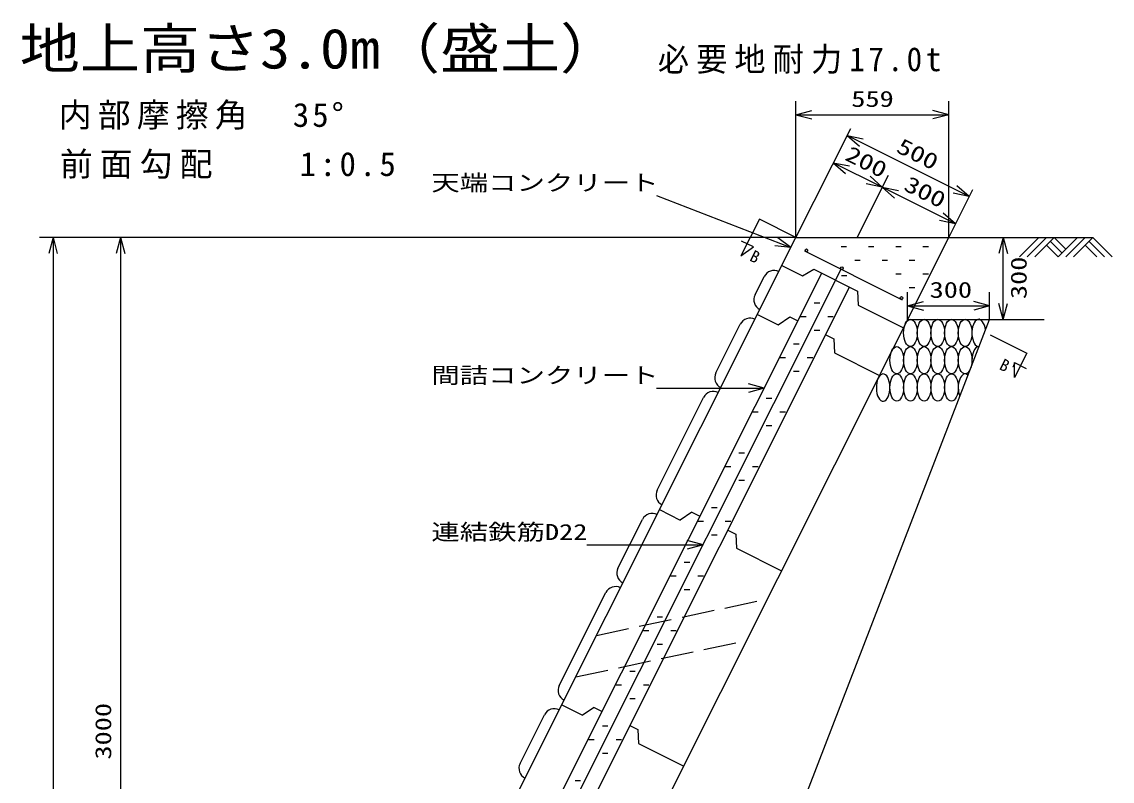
# Model space of a CAD drawing. Units: millimetres, scale not verified. Extents: x -10580 to 10511, y -7658 to 7278.
# Drawn here: x 1046 to 5038, y 2288 to 5070 of the extents above; entities that cross this region are included whole.
import ezdxf
from ezdxf.enums import TextEntityAlignment as Align

# ---------------------------------------------------------------- set-up
doc = ezdxf.new("R2010")
doc.units = ezdxf.units.MM
doc.header["$LTSCALE"] = 40
doc.linetypes.add('DASHED3', pattern=[4, 3, -1])
doc.layers.add('0-0', color=7, linetype='Continuous')
doc.styles.add('ＭＳ ゴシック', font='')
doc.styles.get('ＭＳ ゴシック').set_extended_font_data('MS Gothic')

msp = doc.modelspace()

# ---------------------------------------------------------------- linework, layer by layer
at = {"layer": '0-0'}
for p, q in [((3880.36, 4279.69), (3880.36, 4779.69)), ((4439.61, 4279.69), (4439.61, 4779.69)), ((3880.36, 4729.69), (3938.31, 4745.22)), ((3880.36, 4729.69), (4439.61, 4729.69)), ((3880.36, 4729.69), (3938.31, 4714.16)), ((4439.61, 4729.69), (4381.65, 4745.22)), ((4439.61, 4729.69), (4381.65, 4714.16)), ((3880.36, 4279.69), (4080.8, 4679.69)), ((4514.77, 4429.69), (4067.78, 4653.69)), ((4067.78, 4653.69), (4126.55, 4641.61)), ((4067.78, 4653.69), (4112.63, 4613.84)), ((4017.19, 4553.93), (4075.96, 4541.85)), ((4017.19, 4553.93), (4062.04, 4514.08)), ((4104.07, 4279.69), (4218.87, 4508.79)), ((4196.47, 4464.09), (4137.7, 4476.17)), ((4196.47, 4464.09), (4151.61, 4503.94)), ((3370.11, 4433.6), (3862.17, 4243.39)), ((4196.47, 4464.09), (4255.24, 4452.01)), ((4196.47, 4464.09), (4241.33, 4424.24)), ((4439.61, 4279.69), (4527.8, 4455.69)), ((4514.77, 4429.69), (4456, 4441.77)), ((4514.77, 4429.69), (4469.92, 4469.54)), ((4464.66, 4329.69), (4419.8, 4369.54)), ((4464.66, 4329.69), (4405.89, 4341.77)), ((3880.36, 4279.69), (1110, 4279.69)), ((1160, 4279.69), (1144.47, 4221.74)), ((1160, 4279.69), (1175.53, 4221.74)), ((1160, 4279.69), (1160, 279.69)), ((1407.05, 4279.69), (1391.53, 4221.74)), ((1407.05, 4279.69), (1422.58, 4221.74)), ((1407.05, 4279.69), (1407.05, 1279.69)), ((3862.17, 4243.39), (3813.71, 4278.77)), ((4439.61, 4279.69), (4967.64, 4279.69)), ((4639.27, 4279.69), (4623.74, 4221.74)), ((4639.27, 3979.69), (4639.27, 4279.69)), ((4639.27, 4279.69), (4654.8, 4221.74)), ((4769.66, 4279.69), (4698.95, 4208.98)), ((4797.94, 4279.69), (4727.23, 4208.98)), ((4826.22, 4279.69), (4755.52, 4208.98)), ((4826.22, 4279.69), (4868.65, 4237.27)), ((4911.08, 4279.69), (4840.37, 4208.98)), ((4939.36, 4279.69), (4868.65, 4208.98)), ((4967.64, 4279.69), (4896.93, 4208.98)), ((4967.64, 4279.69), (5038.35, 4208.98)), ((3862.17, 4243.39), (3802.51, 4249.81)), ((4045.49, 4247.19), (4065.49, 4247.19)), ((4145.49, 4247.19), (4165.49, 4247.19)), ((4245.49, 4247.19), (4265.49, 4247.19)), ((4345.49, 4247.19), (4365.49, 4247.19)), ((4797.94, 4251.41), (4840.37, 4208.98)), ((4812.08, 4265.55), (4854.51, 4223.13)), ((4939.36, 4251.41), (4981.79, 4208.98)), ((4953.5, 4265.55), (5010.07, 4208.98)), ((4095.49, 4197.19), (4115.49, 4197.19)), ((4195.49, 4197.19), (4215.49, 4197.19)), ((4295.49, 4197.19), (4315.49, 4197.19)), ((4047.19, 4140.78), (4067.19, 4140.78)), ((4245.49, 4147.19), (4265.49, 4147.19)), ((4345.49, 4147.19), (4365.49, 4147.19)), ((4289.27, 3979.69), (4289.27, 4079.69)), ((4295.49, 4097.19), (4315.49, 4097.19)), ((4589.27, 3979.69), (4589.27, 4079.69)), ((4589.27, 3979.69), (4589.27, 4079.69)), ((3947.19, 4040.78), (3967.19, 4040.78)), ((4047.19, 4040.78), (4048.1, 4040.78)), ((4289.27, 4029.69), (4347.23, 4045.22)), ((4589.27, 4029.69), (4531.31, 4045.22)), ((4639.27, 3979.69), (4623.74, 4037.65)), ((4639.27, 3979.69), (4654.8, 4037.65)), ((4289.27, 4029.69), (4589.27, 4029.69)), ((4289.27, 4029.69), (4347.23, 4014.16)), ((4589.27, 4029.69), (4531.31, 4014.16)), ((3897.19, 3990.78), (3917.19, 3990.78)), ((3997.19, 3990.78), (4017.19, 3990.78)), ((4589.27, 3979.69), (4789.27, 3979.69)), ((3947.19, 3940.78), (3967.19, 3940.78)), ((3997.19, 3940.78), (3997.99, 3940.78)), ((3871.58, 3890.79), (3891.58, 3890.79)), ((3821.58, 3840.79), (3841.58, 3840.79)), ((3921.58, 3840.79), (3941.58, 3840.79)), ((3871.58, 3790.79), (3891.58, 3790.79)), ((3370.11, 3728.23), (3763.96, 3728.23)), ((3763.96, 3728.23), (3706, 3743.76)), ((3763.96, 3728.23), (3706, 3712.7)), ((3771.58, 3690.79), (3791.58, 3690.79)), ((3721.58, 3640.79), (3741.58, 3640.79)), ((3821.58, 3640.79), (3841.58, 3640.79)), ((3771.58, 3590.78), (3791.58, 3590.78)), ((3671.58, 3490.78), (3691.58, 3490.78)), ((3621.58, 3440.78), (3641.58, 3440.78)), ((3721.58, 3440.78), (3741.58, 3440.78)), ((3671.58, 3390.78), (3691.58, 3390.78)), ((3571.58, 3290.78), (3591.58, 3290.78)), ((3671.58, 3290.78), (3672.26, 3290.78)), ((3521.58, 3240.78), (3541.58, 3240.78)), ((3621.58, 3240.78), (3641.58, 3240.78)), ((3540.07, 3154.22), (3482.11, 3169.75)), ((3571.58, 3190.78), (3591.58, 3190.78)), ((3621.58, 3190.78), (3622.15, 3190.78)), ((3115.11, 3154.22), (3540.07, 3154.22)), ((3540.07, 3154.22), (3482.11, 3138.69)), ((3471.58, 3090.78), (3491.58, 3090.78)), ((3571.58, 3090.78), (3572.04, 3090.78)), ((3421.58, 3040.78), (3441.58, 3040.78)), ((3521.58, 3040.78), (3541.58, 3040.78)), ((3471.58, 2990.78), (3491.58, 2990.78)), ((3521.58, 2990.78), (3521.92, 2990.78)), ((3371.58, 2890.78), (3391.58, 2890.78)), ((3471.58, 2890.78), (3471.81, 2890.78)), ((3321.58, 2840.78), (3341.58, 2840.78)), ((3421.58, 2840.78), (3441.58, 2840.78)), ((3371.58, 2790.78), (3391.58, 2790.78)), ((3421.58, 2790.78), (3421.7, 2790.78)), ((3271.58, 2690.78), (3291.58, 2690.78)), ((3371.58, 2690.78), (3371.59, 2690.78)), ((3221.58, 2640.78), (3241.58, 2640.78)), ((3321.58, 2640.78), (3341.58, 2640.78)), ((3271.58, 2590.78), (3291.58, 2590.78)), ((3171.58, 2490.78), (3191.58, 2490.78)), ((3121.58, 2440.78), (3141.58, 2440.78)), ((3221.58, 2440.78), (3241.58, 2440.78)), ((3171.58, 2390.78), (3191.58, 2390.78)), ((3071.58, 2290.78), (3091.58, 2290.78))]:
    msp.add_line(p, q, dxfattribs=at)
at = {"layer": '0-0', "color": 3}
for p, q in [((3746.25, 4346.89), (3679.05, 4212.79)), ((3880.36, 4279.69), (3746.25, 4346.89))]:
    msp.add_line(p, q, dxfattribs=at)
at = {"layer": '0-0', "color": 2}
for p, q in [((2126.44, 779.69), (3880.36, 4279.69)), ((2573.44, 555.69), (4439.6, 4279.69)), ((3880.36, 4279.69), (4439.61, 4279.69)), ((3828.89, 4176.99), (3904.88, 4138.91)), ((3904.88, 4138.91), (3945.24, 4163.65)), ((3945.24, 4163.65), (4106.17, 4083.01)), ((2254.29, 715.62), (3974.74, 4148.86)), ((3730.41, 4069.75), (3764.1, 4136.98)), ((2356.21, 664.55), (4076.66, 4097.79)), ((4106.17, 4083.01), (4108.36, 4031.57)), ((3739.29, 3998.19), (3815.28, 3960.11)), ((4108.36, 4031.57), (4273.74, 3948.7)), ((3161.08, 279.69), (4589.27, 3979.69)), ((3587.04, 3783.66), (3676.65, 3962.47)), ((3815.28, 3960.11), (3857.83, 3989.12)), ((3857.83, 3989.12), (3887.33, 3974.34)), ((4289.27, 3979.69), (4589.27, 3979.69)), ((3989.19, 3923.29), (4018.69, 3908.51)), ((4018.69, 3908.51), (4020.9, 3857.07)), ((4020.9, 3857.07), (4186.28, 3774.19)), ((3372, 3354.53), (3542.24, 3694.26)), ((3380.88, 3282.97), (3456.87, 3244.88)), ((3228.63, 3068.44), (3318.24, 3247.25)), ((3499.4, 3273.9), (3456.87, 3244.88)), ((3499.4, 3273.9), (3528.91, 3259.12)), ((3630.79, 3208.07), (3660.29, 3193.28)), ((3660.29, 3193.28), (3662.49, 3141.84)), ((3662.49, 3141.84), (3827.87, 3058.97)), ((3013.59, 2639.31), (3183.83, 2979.04)), ((3022.47, 2567.74), (3098.46, 2529.66)), ((3140.98, 2558.69), (3098.46, 2529.66)), ((3140.98, 2558.69), (3170.49, 2543.9)), ((2870.22, 2353.22), (2959.82, 2532.02)), ((3272.38, 2492.84), (3301.89, 2478.06)), ((3301.89, 2478.06), (3304.08, 2426.62)), ((3304.08, 2426.62), (3469.46, 2343.74))]:
    msp.add_line(p, q, dxfattribs=at)
at = {"layer": '0-0', "color": 5}
for p, q in [((3911.76, 4230.76), (4269.37, 4051.55)), ((2305.25, 690.09), (4045.86, 4163.56))]:
    msp.add_line(p, q, dxfattribs=at)
at = {"layer": '0-0', "linetype": 'DASHED3'}
for p, q in [((3150.15, 2822.54), (3776.35, 2956.15)), ((3073.99, 2670.56), (3700.19, 2804.17))]:
    msp.add_line(p, q, dxfattribs=at)
at = {"layer": '0-0'}
msp.add_lwpolyline([(4464.66, 4329.69), (4196.47, 4464.09), (4017.19, 4553.93)], dxfattribs=at)
at = {"layer": '0-0', "color": 3}
for points in [[(3679.05, 4212.79), (3724.34, 4245.8), (3681.22, 4266.6)], [(4591.77, 3923.19), (4725.88, 3855.99), (4681.08, 3766.58), (4680.41, 3822.62), (4722.89, 3800.54)]]:
    msp.add_lwpolyline(points, dxfattribs=at)
at = {"layer": '0-0', "color": 5}
for centre in [(3918.47, 4232.99), (4048.1, 4168.03), (4267.14, 4058.27)]:
    msp.add_circle(centre, 5, dxfattribs=at)
at = {"layer": '0-0', "color": 2}
for centre, start, end in [((3799.86, 4119.06), 63.38081, 153.38367), ((3766.17, 4051.83), 153.38316, 243.38383), ((3712.41, 3944.55), 63.38333, 153.38376), ((3622.81, 3765.74), 153.38383, 243.384), ((3578, 3676.34), 63.38148, 153.38376), ((3407.76, 3336.61), 153.38359, 243.38434), ((3354, 3229.33), 63.38333, 153.38376), ((3264.4, 3050.52), 153.38383, 243.384), ((3219.59, 2961.12), 63.38148, 153.38376), ((3049.35, 2621.39), 153.38359, 243.38434), ((2995.58, 2514.1), 63.38333, 153.38376), ((2905.98, 2335.3), 153.38383, 243.384)]:
    msp.add_arc(centre, 40, start, end, dxfattribs=at)
at = {"layer": '0-0'}
for centre in [(4299.65, 3930.19), (4349.65, 3930.19), (4399.64, 3930.19), (4449.65, 3930.19), (4499.65, 3930.19), (4249.64, 3830.19), (4299.65, 3830.19), (4349.65, 3830.19), (4399.64, 3830.19), (4449.65, 3830.19), (4499.65, 3830.19), (4249.64, 3730.19), (4299.65, 3730.19), (4349.65, 3730.19), (4399.64, 3730.19), (4449.65, 3730.19)]:
    msp.add_ellipse(centre, major_axis=(0, 50), ratio=0.5, dxfattribs=at)
for centre, start_param, end_param in [((4549.64, 3930.19), 4.921809, 9.466511), ((4549.64, 3830.19), 6.2427761, 8.1455429), ((4199.65, 3730.19), 1.4206502, 7.7038329), ((4499.65, 3730.19), 5.8516669, 8.53665)]:
    msp.add_ellipse(centre, major_axis=(0, 50), ratio=0.5, start_param=start_param, end_param=end_param, dxfattribs=at)

# ---------------------------------------------------------------- texts
at = {"layer": '0-0', "color": 3, "style": 'ＭＳ ゴシック', "width": 1.1}
msp.add_text('地上高さ3.0m（盛土）', height=146.6, dxfattribs=at).set_placement((1038.3, 4854.83), align=Align.BOTTOM_LEFT)
at = {"layer": '0-0', "style": 'ＭＳ ゴシック', "width": 1.3}
for s, p in [('559', (4082.95, 4740.71)), ('天端コンクリート', (2545.11, 4433.6)), ('300', (4369.64, 4041.31)), ('間詰コンクリート', (2545.11, 3728.23)), ('連結鉄筋D22', (2545.11, 3154.22))]:
    msp.add_text(s, height=58.65, dxfattribs=at).set_placement(p, align=Align.BOTTOM_LEFT)
for s, rotation, p in [('500', 333.383, (4235.79, 4578.91)), ('200', 333.384, (4047.73, 4549.98)), ('300', 333.384, (4262.92, 4439.67)), ('300', 90, (4742.78, 4054.26)), ('3000', 90, (1390.52, 2367.54))]:
    msp.add_text(s, height=58.65, rotation=rotation, dxfattribs=at).set_placement(p, align=Align.BOTTOM_LEFT)
at = {"layer": '0-0', "color": 4, "style": 'ＭＳ ゴシック'}
for s, rotation, p in [('B', 333.382, (3701.09, 4184.95)), ("B'", 333.384, (4615.47, 3787.09))]:
    msp.add_text(s, height=43.99, rotation=rotation, dxfattribs=at).set_placement(p, align=Align.BOTTOM_LEFT)
at = {"layer": '0-0', "char_height": 87.98, "attachment_point": 7, "style": 'ＭＳ ゴシック'}
for s, insert in [('\\T1.23;\\W0.95;必要地耐力17.0t', (3374.63, 4879)), ('\\T1.19;\u3000内部摩擦角\u300035°', (1038.3, 4674.83)), ('\\T1.22;\u3000前面勾配\u3000\u30001:0.5', (1038.3, 4494.83))]:
    msp.add_mtext(s, dxfattribs=dict(at, insert=insert))

doc.saveas('drawing.dxf')
